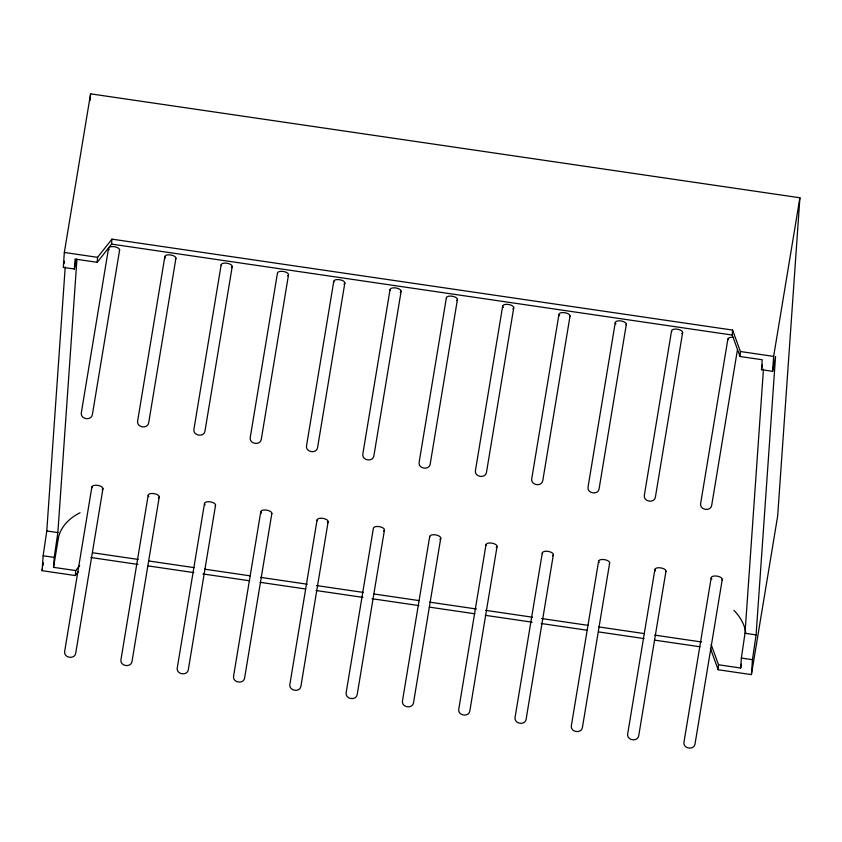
<?xml version="1.0" encoding="UTF-8"?>
<svg xmlns="http://www.w3.org/2000/svg" width="842" height="842" viewBox="0 0 842 842"><rect width="100%" height="100%" fill="white"/><g stroke="black" fill="none" stroke-linecap="round" stroke-linejoin="round"><path stroke-width="1.26" d="M78.538 571.508L75.348 575.56L42.1 570.687L43.142 555.773L46.773 530.965L65.223 266.903M710.364 648.298L718.163 669.748L751.411 674.621L777.671 515.999L799.9 197.775L90.589 93.841L64.329 252.463L63.287 267.388L74.37 269.008L76.327 259.104M79.685 565.529L75.696 570.581L53.53 567.34L54.225 557.393L57.856 532.597L76.938 259.378M74.37 269.008L75.064 259.062L97.23 262.315L111.597 244.106L111.944 239.139L732.593 330.075L740.392 351.524L740.044 356.503L762.21 359.745L761.515 369.691L772.598 371.322L775.535 356.461L756.084 634.9L752.453 659.707L751.411 674.621M90.136 100.387L90.589 93.841M75.348 575.56L75.696 570.581M97.23 262.315L97.577 257.336L111.944 239.139M740.044 356.503L732.245 335.053L732.593 330.075M718.163 669.748L718.51 664.78L711.143 644.519M718.51 664.78L740.676 668.022L741.37 658.076L745.002 633.279L763.441 369.217M772.598 371.322L773.64 356.398L799.9 197.775M42.1 570.687L42.532 568.108M42.953 565.529L43.384 562.951M53.53 567.34L58.456 537.596C60.866 526.334 70.002 517.62 80.074 512.757M108.544 248.358L81.306 412.927C80.422 419.369 91.42 421.021 92.388 414.559L119.627 249.979M91.873 487.023L64.634 651.592C63.75 658.034 74.749 659.686 75.717 653.213L102.956 488.644M164.853 256.61L137.604 421.179C136.72 427.62 147.718 429.273 148.687 422.8L175.936 258.231M148.181 495.275L120.932 659.844C120.048 666.285 131.047 667.938 132.015 661.465L159.264 496.896M221.151 264.862L193.902 429.431C193.018 435.872 204.017 437.524 204.985 431.051L232.234 266.482M204.48 503.527L177.23 668.095C176.346 674.537 187.345 676.189 188.313 669.716L215.563 505.147M288.532 274.734L261.294 439.303C260.325 445.776 249.327 444.123 250.211 437.682L277.45 273.113A5.61 2.484 9.4 0 1 284.596 271.724A5.61 2.484 9.4 0 1 287.711 275.871M260.778 511.768L233.539 676.347C232.655 682.778 243.643 684.43 244.622 677.968L271.861 513.399M333.758 281.354L306.509 445.934C305.625 452.365 316.624 454.017 317.592 447.555L344.841 282.986M317.076 520.019L289.837 684.588C288.953 691.029 299.952 692.682 300.92 686.219L328.159 521.64M390.057 289.606L362.807 454.175C361.923 460.616 372.922 462.269 373.89 455.806L401.139 291.227M384.468 529.892L357.218 694.471C356.25 700.933 345.252 699.281 346.136 692.84L373.385 528.271A5.61 2.484 9.4 0 1 380.521 526.892A5.61 2.484 9.4 0 1 383.636 531.028M446.355 297.858L419.116 462.426C418.232 468.868 429.22 470.52 430.199 464.058L457.438 299.478M429.683 536.522L402.444 701.091C401.56 707.533 412.548 709.185 413.527 702.712L440.766 538.143M502.663 306.109L475.414 470.678C474.53 477.119 485.529 478.772 486.497 472.299L513.746 307.73M485.981 544.774L458.743 709.343C457.859 715.784 468.857 717.437 469.825 710.964L497.064 546.395M558.962 314.361L531.712 478.93C530.828 485.371 541.827 487.023 542.795 480.55L570.045 315.982M542.29 553.015L515.041 717.594C514.157 724.036 525.155 725.688 526.124 719.215L553.373 554.646M615.26 322.602L588.021 487.181C587.137 493.623 598.125 495.264 599.104 488.802L626.343 324.233M598.588 561.267L571.339 725.846C570.455 732.277 581.454 733.929 582.422 727.467L609.671 562.898M671.558 330.853L644.319 495.433C643.435 501.864 654.434 503.516 655.402 497.054L682.641 332.485M654.887 569.518L627.648 734.087C626.764 740.528 637.762 742.181 638.731 735.719L665.969 571.139M727.867 339.105L700.618 503.674C699.734 510.115 710.732 511.768 711.701 505.305L737.445 349.798M711.195 577.77L683.946 742.339C683.062 748.78 694.061 750.433 695.029 743.97L722.278 579.391M740.676 668.022L741.318 664.149M64.024 263.672L64.508 261.199M761.515 369.691L762.494 364.744M111.597 244.106L732.245 335.053M64.329 252.463L97.577 257.336M740.392 351.524L773.64 356.398M46.773 530.965L57.856 532.597M745.002 633.279L756.084 634.9M92.662 552.762L138.204 559.435M148.613 560.961L194.155 567.634M204.564 569.16L250.106 575.833M260.515 577.359L307.351 584.222M316.466 585.558L363.302 592.421M373.711 593.947L419.253 600.62M429.662 602.146L476.498 609.008M485.613 610.345L532.449 617.207M541.564 618.533L588.4 625.406M598.809 626.932L644.351 633.605M654.76 635.121L701.596 641.993M91.02 557.541L137.856 564.403M148.266 565.929L193.807 572.602M202.911 573.939L249.758 580.801M260.167 582.327L305.709 589M316.118 590.526L362.955 597.388M372.059 598.725L418.906 605.587M429.315 607.114L474.856 613.786M485.266 615.313L532.102 622.175M541.217 623.512L586.748 630.184M598.462 631.9L644.004 638.573M654.413 640.099L699.955 646.772M43.142 555.773L54.225 557.393M741.37 658.076L752.453 659.707M733.929 610.345C739.834 616.449 744.591 624.017 745.707 632.584M711.848 579.117A5.61 2.484 9.4 0 1 716.184 576.012A5.61 2.484 9.4 0 1 722.036 580.012M109.207 249.706A5.61 2.484 9.4 0 1 113.544 246.601A5.61 2.484 9.4 0 1 119.396 250.6M92.02 487.697A5.61 2.484 9.4 0 1 98.314 485.476A5.61 2.484 9.4 0 1 102.124 489.781M165.506 257.957A5.61 2.484 9.4 0 1 169.842 254.852A5.61 2.484 9.4 0 1 175.694 258.852M148.834 496.622A5.61 2.484 9.4 0 1 153.897 493.601A5.61 2.484 9.4 0 1 158.433 498.032M221.299 265.525A5.61 2.484 9.4 0 1 227.593 263.314A5.61 2.484 9.4 0 1 231.403 267.619M205.132 504.874A5.61 2.484 9.4 0 1 209.469 501.758A5.61 2.484 9.4 0 1 215.331 505.758M261.43 513.125A5.61 2.484 9.4 0 1 265.767 510.01A5.61 2.484 9.4 0 1 271.629 514.009M333.895 282.028A5.61 2.484 9.4 0 1 340.189 279.807A5.61 2.484 9.4 0 1 344.01 284.112M317.224 520.693A5.61 2.484 9.4 0 1 323.517 518.472A5.61 2.484 9.4 0 1 327.338 522.777M390.204 290.279A5.61 2.484 9.4 0 1 396.498 288.059A5.61 2.484 9.4 0 1 400.308 292.363M446.502 298.531A5.61 2.484 9.4 0 1 452.796 296.31A5.61 2.484 9.4 0 1 456.606 300.615M429.83 537.196A5.61 2.484 9.4 0 1 436.124 534.975A5.61 2.484 9.4 0 1 439.934 539.28M503.316 307.456A5.61 2.484 9.4 0 1 508.379 304.436A5.61 2.484 9.4 0 1 512.915 308.867M486.129 545.437A5.61 2.484 9.4 0 1 492.423 543.227A5.61 2.484 9.4 0 1 496.243 547.532M559.614 315.708A5.61 2.484 9.4 0 1 563.951 312.603A5.61 2.484 9.4 0 1 569.813 316.592M542.427 553.689A5.61 2.484 9.4 0 1 548.721 551.478A5.61 2.484 9.4 0 1 552.541 555.783M615.912 323.959A5.61 2.484 9.4 0 1 620.249 320.844A5.61 2.484 9.4 0 1 626.111 324.844M599.241 562.624A5.61 2.484 9.4 0 1 603.577 559.509A5.61 2.484 9.4 0 1 609.44 563.509M671.706 331.527A5.61 2.484 9.4 0 1 677.999 329.306A5.61 2.484 9.4 0 1 681.82 333.611M655.55 570.876A5.61 2.484 9.4 0 1 659.875 567.761A5.61 2.484 9.4 0 1 665.738 571.76M728.004 339.779A5.61 2.484 9.4 0 1 733.582 337.432"/></g></svg>
